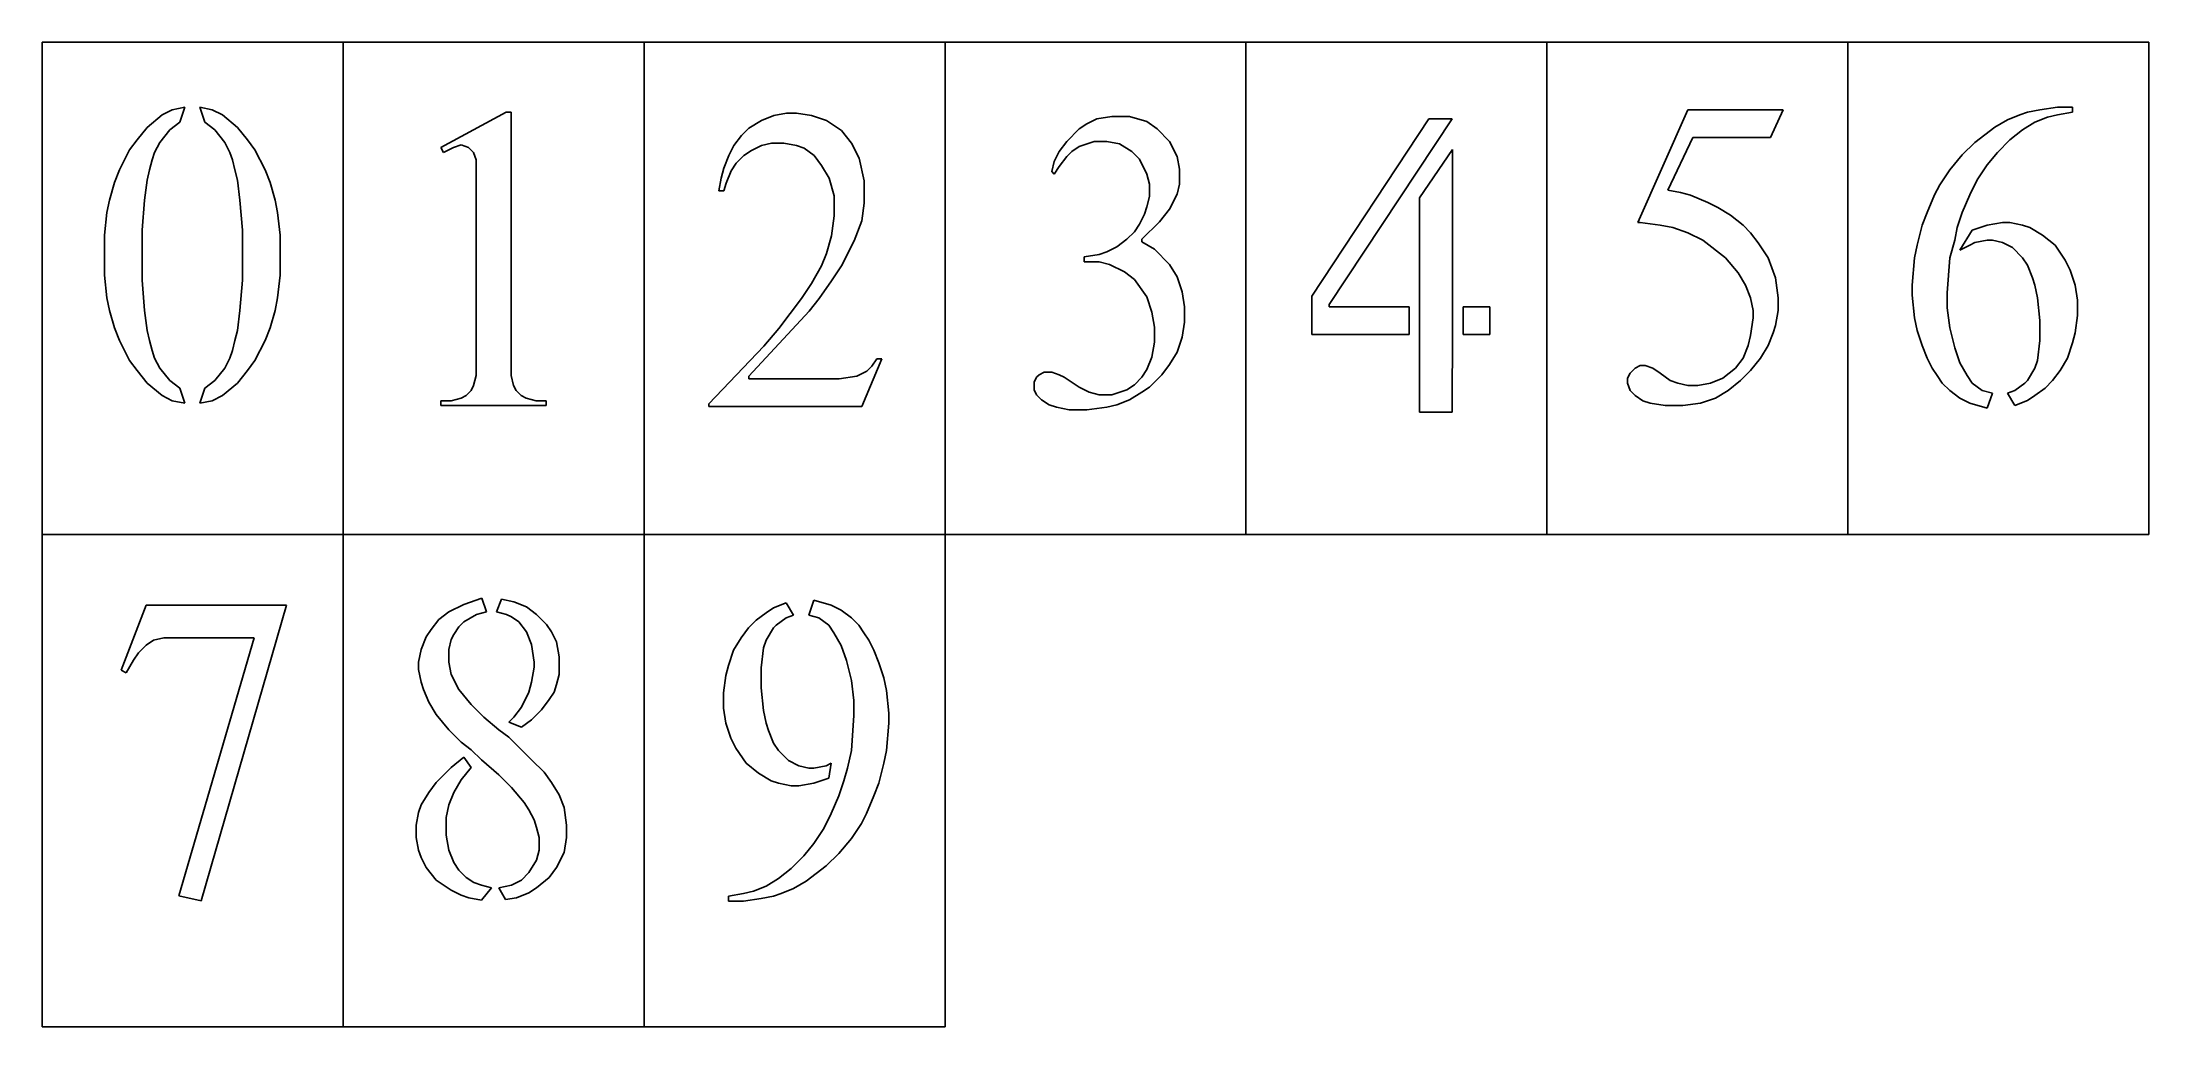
# Model space of a CAD drawing. Header units: millimetres. Extents: x 0 to 385, y -180 to 0.
import ezdxf

# ---------------------------------------------------------------- set-up
doc = ezdxf.new("R2010")
doc.units = ezdxf.units.MM

msp = doc.modelspace()

# ---------------------------------------------------------------- linework, layer by layer
for p, q in [((0, 0), (55, 0)), ((0, -90), (0, 0)), ((55, 0), (55, -90)), ((55, 0), (110, 0)), ((55, -90), (55, 0)), ((110, 0), (110, -90)), ((110, 0), (110, -90)), ((110, 0), (165, 0)), ((110, -90), (110, 0)), ((165, 0), (165, -90)), ((165, 0), (165, -90)), ((165, 0), (220, 0)), ((165, -90), (165, 0)), ((220, 0), (220, -90)), ((220, 0), (220, -90)), ((220, 0), (275, 0)), ((220, -90), (220, 0)), ((275, 0), (275, -90)), ((275, 0), (330, 0)), ((330, 0), (330, -90)), ((330, 0), (330, -90)), ((330, -90), (330, 0)), ((330, 0), (385, 0)), ((385, 0), (385, -90)), ((19.19, -15.58), (21.94, -13.29)), ((21.94, -13.29), (23.77, -12.37)), ((23.31, -16.04), (25.15, -14.66)), ((23.77, -12.37), (26.06, -11.91)), ((26.06, -11.91), (25.15, -14.66)), ((28.81, -11.91), (31.1, -12.37)), ((29.73, -14.66), (28.81, -11.91)), ((29.73, -14.66), (31.56, -16.04)), ((31.1, -12.37), (32.94, -13.29)), ((32.94, -13.29), (35.69, -15.58)), ((72.88, -19.24), (84.8, -12.83)), ((84.8, -12.83), (85.72, -12.83)), ((85.72, -12.83), (85.72, -58.2)), ((129.15, -15.71), (131.44, -14.33)), ((131.44, -14.33), (133.73, -13.41)), ((133.73, -13.41), (136.03, -12.96)), ((136.03, -12.96), (137.86, -12.96)), ((137.86, -12.96), (140.61, -13.41)), ((140.61, -13.41), (143.36, -14.33)), ((143.36, -14.33), (146.11, -16.16)), ((189.53, -15.87), (190.9, -14.95)), ((190.9, -14.95), (192.74, -14.04)), ((192.74, -14.04), (195.49, -13.58)), ((195.49, -13.58), (198.69, -13.58)), ((198.69, -13.58), (201.9, -14.49)), ((201.9, -14.49), (203.74, -15.87)), ((232.03, -46.43), (253.42, -14.01)), ((235.23, -47.93), (257.69, -14.01)), ((253.42, -14.01), (257.69, -14.01)), ((300.75, -12.37), (291.59, -33)), ((301.67, -12.37), (300.75, -12.37)), ((318.17, -12.37), (301.67, -12.37)), ((315.88, -17.41), (318.17, -12.37)), ((356.85, -15.57), (359.15, -14.19)), ((359.15, -14.19), (361.44, -13.28)), ((361.44, -13.28), (362.81, -12.82)), ((364.19, -14.65), (361.9, -16.03)), ((362.81, -12.82), (365.1, -12.36)), ((366.48, -13.74), (364.19, -14.65)), ((365.1, -12.36), (368.31, -11.9)), ((368.31, -13.28), (366.48, -13.74)), ((368.31, -11.9), (371.06, -11.9)), ((371.06, -12.82), (368.31, -13.28)), ((371.06, -11.9), (371.06, -12.82)), ((15.98, -19.71), (17.35, -17.87)), ((17.35, -17.87), (19.19, -15.58)), ((20.56, -20.16), (21.48, -18.33)), ((21.48, -18.33), (23.31, -16.04)), ((31.56, -16.04), (33.4, -18.33)), ((33.4, -18.33), (34.31, -20.16)), ((35.69, -15.58), (37.52, -17.87)), ((37.52, -17.87), (38.9, -19.71)), ((73.34, -20.16), (72.88, -19.24)), ((75.17, -19.24), (73.34, -20.16)), ((76.55, -18.79), (75.17, -19.24)), ((77.92, -19.24), (76.55, -18.79)), ((78.84, -20.16), (77.92, -19.24)), ((125.48, -20.75), (126.4, -18.91)), ((126.4, -18.91), (127.78, -17.08)), ((127.78, -17.08), (129.15, -15.71)), ((131.44, -18.91), (129.61, -19.83)), ((133.28, -18.46), (131.44, -18.91)), ((135.57, -18.46), (133.28, -18.46)), ((137.86, -18.91), (135.57, -18.46)), ((139.23, -19.37), (137.86, -18.91)), ((146.11, -16.16), (147.94, -18.46)), ((147.94, -18.46), (149.32, -21.21)), ((185.86, -19.99), (187.24, -18.16)), ((187.24, -18.16), (189.53, -15.87)), ((189.53, -19.08), (188.15, -19.99)), ((192.28, -18.16), (189.53, -19.08)), ((194.57, -18.16), (192.28, -18.16)), ((196.86, -18.62), (194.57, -18.16)), ((199.15, -19.99), (196.86, -18.62)), ((203.74, -15.87), (206.03, -18.16)), ((206.03, -18.16), (207.4, -20.91)), ((297.09, -27.04), (301.67, -17.41)), ((301.67, -17.41), (314.04, -17.41)), ((314.04, -17.41), (315.88, -17.41)), ((350.9, -20.61), (353.19, -18.32)), ((353.19, -18.32), (356.85, -15.57)), ((359.6, -17.86), (357.31, -20.15)), ((361.9, -16.03), (359.6, -17.86)), ((14.15, -23.37), (15.98, -19.71)), ((19.65, -23.37), (20.1, -21.54)), ((20.1, -21.54), (20.56, -20.16)), ((34.31, -20.16), (34.77, -21.54)), ((34.77, -21.54), (35.23, -23.37)), ((38.9, -19.71), (40.73, -23.37)), ((79.3, -21.54), (78.84, -20.16)), ((79.3, -23.83), (79.3, -21.54)), ((124.11, -24.87), (124.57, -23.04)), ((124.57, -23.04), (125.48, -20.75)), ((126.86, -22.12), (125.94, -23.5)), ((128.23, -20.75), (126.86, -22.12)), ((129.61, -19.83), (128.23, -20.75)), ((141.07, -20.75), (139.23, -19.37)), ((142.44, -22.58), (141.07, -20.75)), ((143.82, -24.87), (142.44, -22.58)), ((149.32, -21.21), (150.23, -25.33)), ((184.49, -23.66), (184.94, -21.83)), ((184.94, -21.83), (185.86, -19.99)), ((185.86, -22.74), (184.94, -24.12)), ((187.24, -20.91), (185.86, -22.74)), ((188.15, -19.99), (187.24, -20.91)), ((200.53, -21.37), (199.15, -19.99)), ((201.9, -24.12), (200.53, -21.37)), ((207.4, -20.91), (207.86, -23.2)), ((251.73, -28.49), (257.75, -19.64)), ((257.75, -19.64), (257.75, -53.43)), ((348.6, -23.36), (350.9, -20.61)), ((355.48, -22.44), (353.65, -25.19)), ((357.31, -20.15), (355.48, -22.44)), ((12.31, -28.87), (13.23, -25.66)), ((13.23, -25.66), (14.15, -23.37)), ((18.73, -28.87), (19.19, -25.21)), ((19.19, -25.21), (19.65, -23.37)), ((35.23, -23.37), (35.69, -25.21)), ((35.69, -25.21), (36.15, -28.87)), ((40.73, -23.37), (41.65, -25.66)), ((41.65, -25.66), (42.56, -28.87)), ((79.3, -60.95), (79.3, -23.83)), ((123.65, -27.16), (124.11, -24.87)), ((125.03, -25.79), (124.57, -27.16)), ((125.94, -23.5), (125.03, -25.79)), ((144.73, -28.08), (143.82, -24.87)), ((150.23, -25.33), (150.23, -29.46)), ((184.94, -24.12), (184.49, -23.66)), ((202.36, -25.95), (201.9, -24.12)), ((202.36, -28.24), (202.36, -25.95)), ((207.86, -25.95), (207.4, -27.79)), ((207.86, -23.2), (207.86, -25.95)), ((345.85, -27.94), (346.77, -26.11)), ((346.77, -26.11), (348.6, -23.36)), ((353.65, -25.19), (352.27, -27.94)), ((11.85, -31.16), (12.31, -28.87)), ((18.27, -34.37), (18.73, -28.87)), ((36.15, -28.87), (36.6, -34.37)), ((42.56, -28.87), (43.02, -31.16)), ((124.57, -27.16), (123.65, -27.16)), ((144.73, -31.75), (144.73, -28.08)), ((150.23, -29.46), (149.78, -32.66)), ((201.44, -31.45), (201.9, -30.08)), ((201.9, -30.08), (202.36, -28.24)), ((206.03, -30.54), (204.19, -32.83)), ((207.4, -27.79), (206.03, -30.54)), ((251.73, -53.43), (251.73, -28.49)), ((299.38, -27.5), (297.09, -27.04)), ((301.21, -27.95), (299.38, -27.5)), ((304.42, -29.33), (301.21, -27.95)), ((306.25, -30.25), (304.42, -29.33)), ((308.54, -31.62), (306.25, -30.25)), ((344.48, -31.15), (345.85, -27.94)), ((352.27, -27.94), (350.9, -31.15)), ((11.4, -35.29), (11.85, -31.16)), ((18.27, -35.29), (18.27, -34.37)), ((36.6, -34.37), (36.6, -42.62)), ((43.02, -31.16), (43.48, -35.29)), ((144.28, -35.41), (144.73, -31.75)), ((149.78, -32.66), (148.4, -36.33)), ((199.61, -34.66), (200.53, -33.29)), ((200.53, -33.29), (201.44, -31.45)), ((204.19, -32.83), (200.99, -36.04)), ((291.59, -33), (292.04, -33)), ((292.04, -33), (295.71, -33.45)), ((295.71, -33.45), (298, -33.91)), ((298, -33.91), (300.75, -34.83)), ((310.84, -33.45), (308.54, -31.62)), ((312.21, -34.83), (310.84, -33.45)), ((342.65, -37.11), (343.56, -33.44)), ((343.56, -33.44), (344.48, -31.15)), ((349.98, -33.9), (349.52, -36.19)), ((350.9, -31.15), (349.98, -33.9)), ((350.44, -38.03), (352.73, -34.36)), ((352.73, -34.36), (355.48, -33.44)), ((355.48, -33.44), (358.23, -32.99)), ((358.23, -32.99), (359.6, -32.99)), ((359.6, -32.99), (361.9, -33.44)), ((361.9, -33.44), (363.27, -33.9)), ((363.27, -33.9), (365.56, -35.28)), ((11.4, -38.5), (11.4, -35.29)), ((11.4, -42.62), (11.4, -38.5)), ((18.27, -43.54), (18.27, -35.29)), ((43.48, -35.29), (43.48, -39.41)), ((143.36, -38.62), (144.28, -35.41)), ((148.4, -36.33), (146.11, -40.91)), ((193.19, -38.79), (194.57, -38.33)), ((194.57, -38.33), (196.4, -37.41)), ((196.4, -37.41), (198.24, -36.04)), ((198.24, -36.04), (199.61, -34.66)), ((200.99, -36.04), (200.99, -36.49)), ((200.99, -36.49), (203.28, -37.87)), ((203.28, -37.87), (206.03, -40.62)), ((300.75, -34.83), (303.5, -36.2)), ((303.5, -36.2), (307.63, -39.41)), ((313.59, -36.66), (312.21, -34.83)), ((315.42, -39.41), (313.59, -36.66)), ((342.19, -39.4), (342.65, -37.11)), ((349.52, -36.19), (348.6, -39.4)), ((350.44, -38.03), (352.27, -37.11)), ((352.27, -37.11), (353.19, -36.65)), ((353.19, -36.65), (355.48, -36.19)), ((355.48, -36.19), (356.4, -36.19)), ((356.4, -36.19), (358.23, -36.65)), ((358.23, -36.65), (360.06, -37.57)), ((360.06, -37.57), (361.9, -39.4)), ((365.56, -35.28), (367.85, -37.11)), ((367.85, -37.11), (369.69, -39.86)), ((43.48, -39.41), (43.48, -42.62)), ((140.61, -44.12), (142.44, -40.91)), ((142.44, -40.91), (143.36, -38.62)), ((146.11, -40.91), (144.28, -43.66)), ((190.44, -39.24), (193.19, -38.79)), ((190.44, -40.16), (190.44, -39.24)), ((193.19, -40.16), (190.44, -40.16)), ((195.03, -40.62), (193.19, -40.16)), ((197.78, -41.99), (195.03, -40.62)), ((199.61, -43.37), (197.78, -41.99)), ((206.03, -40.62), (207.4, -42.91)), ((307.63, -39.41), (309.92, -42.16)), ((309.92, -42.16), (311.29, -44.45)), ((316.79, -43.08), (315.42, -39.41)), ((341.73, -44.44), (342.19, -39.4)), ((348.15, -45.82), (348.6, -39.4)), ((361.9, -39.4), (362.81, -40.78)), ((362.81, -40.78), (363.73, -43.07)), ((369.69, -39.86), (370.6, -41.69)), ((370.6, -41.69), (371.52, -44.44)), ((11.85, -46.75), (11.4, -42.62)), ((18.73, -49.04), (18.27, -43.54)), ((36.6, -43.54), (36.15, -49.04)), ((36.6, -42.62), (36.6, -43.54)), ((43.48, -42.62), (43.02, -46.75)), ((138.78, -46.87), (140.61, -44.12)), ((144.28, -43.66), (141.98, -46.87)), ((201.9, -46.58), (199.61, -43.37)), ((207.4, -42.91), (208.32, -45.66)), ((208.32, -45.66), (208.78, -48.41)), ((311.29, -44.45), (312.21, -46.75)), ((317.25, -46.75), (316.79, -43.08)), ((341.73, -46.28), (341.73, -44.44)), ((348.15, -48.57), (348.15, -45.82)), ((363.73, -43.07), (364.19, -44.44)), ((364.19, -44.44), (364.65, -46.74)), ((371.52, -44.44), (371.98, -47.19)), ((12.31, -49.04), (11.85, -46.75)), ((13.23, -52.25), (12.31, -49.04)), ((19.19, -52.71), (18.73, -49.04)), ((36.15, -49.04), (35.69, -52.71)), ((42.56, -49.04), (41.65, -52.25)), ((43.02, -46.75), (42.56, -49.04)), ((140.15, -49.16), (129.15, -61.08)), ((134.65, -52.37), (138.78, -46.87)), ((141.98, -46.87), (140.15, -49.16)), ((202.82, -49.33), (201.9, -46.58)), ((203.28, -52.08), (202.82, -49.33)), ((208.78, -48.41), (208.78, -51.16)), ((232.02, -49.31), (232.03, -46.43)), ((232.02, -53.43), (232.02, -49.31)), ((235.23, -48.39), (235.23, -47.93)), ((249.82, -48.41), (235.23, -48.39)), ((249.82, -48.41), (249.82, -53.45)), ((259.69, -48.41), (264.56, -48.39)), ((259.69, -48.41), (259.69, -53.45)), ((264.56, -48.39), (264.56, -52.51)), ((312.21, -46.75), (312.67, -49.04)), ((312.67, -49.04), (312.67, -50.41)), ((316.79, -51.79), (317.25, -49.04)), ((317.25, -49.04), (317.25, -46.75)), ((342.19, -50.4), (341.73, -46.28)), ((348.6, -52.24), (348.15, -48.57)), ((364.65, -46.74), (365.1, -50.86)), ((371.98, -49.94), (371.52, -53.15)), ((371.98, -47.19), (371.98, -49.94)), ((14.15, -54.54), (13.23, -52.25)), ((19.65, -54.54), (19.19, -52.71)), ((35.69, -52.71), (35.23, -54.54)), ((41.65, -52.25), (40.73, -54.54)), ((131.9, -55.58), (134.65, -52.37)), ((203.28, -54.83), (203.28, -52.08)), ((208.78, -51.16), (208.32, -53.91)), ((235.23, -53.43), (232.02, -53.43)), ((249.82, -53.45), (235.23, -53.43)), ((251.73, -55.26), (251.73, -53.43)), ((257.75, -53.43), (257.69, -65.81)), ((264.56, -53.43), (259.69, -53.45)), ((264.56, -52.51), (264.56, -53.43)), ((312.21, -53.62), (311.75, -55.45)), ((312.67, -50.41), (312.21, -53.62)), ((315.42, -55.45), (316.34, -53.16)), ((316.34, -53.16), (316.79, -51.79)), ((342.65, -52.69), (342.19, -50.4)), ((343.56, -55.44), (342.65, -52.69)), ((349.52, -55.9), (348.6, -52.24)), ((365.1, -50.86), (365.1, -54.53)), ((371.52, -53.15), (371.06, -54.99)), ((15.98, -58.21), (14.15, -54.54)), ((20.1, -56.37), (19.65, -54.54)), ((20.56, -57.75), (20.1, -56.37)), ((21.48, -59.58), (20.56, -57.75)), ((34.31, -57.75), (33.4, -59.58)), ((34.77, -56.37), (34.31, -57.75)), ((35.23, -54.54), (34.77, -56.37)), ((40.73, -54.54), (38.9, -58.21)), ((121.82, -66.12), (131.9, -55.58)), ((201.9, -59.87), (202.82, -57.58)), ((202.82, -57.58), (203.28, -54.83)), ((207.4, -56.66), (206.03, -58.95)), ((208.32, -53.91), (207.4, -56.66)), ((251.73, -67.64), (251.73, -55.26)), ((310.84, -57.75), (309.46, -59.58)), ((311.75, -55.45), (310.84, -57.75)), ((312.21, -60.04), (314.04, -57.75)), ((314.04, -57.75), (315.42, -55.45)), ((344.48, -57.74), (343.56, -55.44)), ((345.4, -59.57), (344.48, -57.74)), ((350.44, -58.65), (349.52, -55.9)), ((365.1, -54.53), (364.65, -58.19)), ((370.15, -57.74), (368.77, -60.03)), ((371.06, -54.99), (370.15, -57.74)), ((17.35, -60.04), (15.98, -58.21)), ((19.19, -62.33), (17.35, -60.04)), ((23.31, -61.87), (21.48, -59.58)), ((33.4, -59.58), (31.56, -61.87)), ((37.52, -60.04), (35.69, -62.33)), ((38.9, -58.21), (37.52, -60.04)), ((78.84, -62.79), (79.3, -60.95)), ((85.72, -58.2), (85.72, -60.95)), ((85.72, -60.95), (86.17, -62.79)), ((129.15, -61.08), (129.15, -61.54)), ((129.15, -61.54), (145.65, -61.54)), ((145.65, -61.54), (148.86, -61.08)), ((148.86, -61.08), (150.69, -60.16)), ((153.44, -57.87), (149.78, -66.58)), ((150.69, -60.16), (151.61, -59.25)), ((151.61, -59.25), (152.53, -57.87)), ((152.53, -57.87), (153.44, -57.87)), ((181.28, -62.16), (181.74, -61.24)), ((181.74, -61.24), (182.19, -60.79)), ((182.19, -60.79), (183.11, -60.33)), ((183.11, -60.33), (184.49, -60.33)), ((184.49, -60.33), (185.86, -60.79)), ((185.86, -60.79), (186.78, -61.24)), ((186.78, -61.24), (189.53, -63.08)), ((199.61, -62.62), (200.99, -61.24)), ((200.99, -61.24), (201.9, -59.87)), ((204.65, -60.79), (202.36, -63.08)), ((206.03, -58.95), (204.65, -60.79)), ((290.21, -60.5), (289.75, -61.41)), ((289.75, -61.41), (289.75, -62.33)), ((291.13, -59.58), (290.21, -60.5)), ((292.04, -59.12), (291.13, -59.58)), ((292.96, -59.12), (292.04, -59.12)), ((294.34, -59.58), (292.96, -59.12)), ((295.71, -60.5), (294.34, -59.58)), ((297.54, -61.87), (295.71, -60.5)), ((307.17, -61.41), (304.88, -62.33)), ((309.46, -59.58), (307.17, -61.41)), ((310.38, -61.87), (312.21, -60.04)), ((346.31, -60.94), (345.4, -59.57)), ((347.23, -62.32), (346.31, -60.94)), ((351.81, -60.94), (350.44, -58.65)), ((352.73, -62.32), (351.81, -60.94)), ((364.19, -59.57), (362.81, -61.86)), ((364.65, -58.19), (364.19, -59.57)), ((368.77, -60.03), (367.4, -61.86)), ((21.94, -64.62), (19.19, -62.33)), ((23.77, -65.54), (21.94, -64.62)), ((25.15, -63.25), (23.31, -61.87)), ((25.15, -63.25), (26.06, -66)), ((28.82, -65.99), (29.73, -63.25)), ((31.56, -61.87), (29.73, -63.25)), ((32.94, -64.62), (31.1, -65.54)), ((35.69, -62.33), (32.94, -64.62)), ((74.72, -65.54), (76.55, -65.08)), ((76.55, -65.08), (77.47, -64.62)), ((77.47, -64.62), (78.38, -63.7)), ((78.38, -63.7), (78.84, -62.79)), ((86.17, -62.79), (86.63, -63.7)), ((86.63, -63.7), (87.55, -64.62)), ((87.55, -64.62), (88.47, -65.08)), ((88.47, -65.08), (90.3, -65.54)), ((181.28, -63.54), (181.28, -62.16)), ((181.74, -64.45), (181.28, -63.54)), ((182.65, -65.37), (181.74, -64.45)), ((184.03, -66.29), (182.65, -65.37)), ((189.53, -63.08), (191.36, -63.99)), ((191.36, -63.99), (193.19, -64.45)), ((193.19, -64.45), (195.49, -64.45)), ((195.49, -64.45), (198.24, -63.54)), ((198.69, -65.37), (196.4, -66.29)), ((198.24, -63.54), (199.61, -62.62)), ((200.99, -63.99), (198.69, -65.37)), ((202.36, -63.08), (200.99, -63.99)), ((289.75, -62.33), (290.21, -63.7)), ((290.21, -63.7), (291.13, -64.62)), ((291.13, -64.62), (292.5, -65.54)), ((298.92, -62.33), (297.54, -61.87)), ((300.75, -62.79), (298.92, -62.33)), ((302.59, -62.79), (300.75, -62.79)), ((304.88, -62.33), (302.59, -62.79)), ((303.04, -66), (305.79, -65.08)), ((305.79, -65.08), (308.09, -63.7)), ((308.09, -63.7), (310.38, -61.87)), ((348.6, -63.69), (347.23, -62.32)), ((350.44, -65.07), (348.6, -63.69)), ((352.27, -65.99), (350.44, -65.07)), ((354.56, -63.69), (352.73, -62.32)), ((356.4, -64.15), (354.56, -63.69)), ((356.4, -64.15), (355.48, -66.9)), ((360.52, -63.69), (359.15, -64.15)), ((360.52, -66.44), (359.15, -64.15)), ((362.35, -62.32), (360.52, -63.69)), ((362.81, -61.86), (362.35, -62.32)), ((364.19, -64.61), (362.81, -65.53)), ((366.02, -63.24), (364.19, -64.61)), ((367.4, -61.86), (366.02, -63.24)), ((26.06, -66), (23.77, -65.54)), ((31.1, -65.54), (28.81, -66)), ((72.88, -66.45), (72.88, -65.54)), ((72.88, -65.54), (74.72, -65.54)), ((75.63, -66.45), (72.88, -66.45)), ((92.13, -66.45), (75.63, -66.45)), ((90.3, -65.54), (92.13, -65.54)), ((92.13, -65.54), (92.13, -66.45)), ((121.82, -66.58), (121.82, -66.12)), ((125.03, -66.58), (121.82, -66.58)), ((149.78, -66.58), (125.03, -66.58)), ((185.4, -66.74), (184.03, -66.29)), ((187.69, -67.2), (185.4, -66.74)), ((190.9, -67.2), (187.69, -67.2)), ((194.57, -66.74), (190.9, -67.2)), ((196.4, -66.29), (194.57, -66.74)), ((253.56, -67.64), (251.73, -67.64)), ((257.69, -67.64), (253.56, -67.64)), ((257.69, -65.81), (257.69, -67.64)), ((292.5, -65.54), (293.88, -66)), ((293.88, -66), (296.63, -66.45)), ((296.63, -66.45), (299.84, -66.45)), ((299.84, -66.45), (303.04, -66)), ((355.48, -66.9), (352.27, -65.99)), ((362.81, -65.53), (360.52, -66.44)), ((55, -90), (0, -90)), ((0, -90), (55, -90)), ((0, -180), (0, -90)), ((55, -90), (55, -180)), ((55, -90), (110, -90)), ((55, -180), (55, -90)), ((165, -90), (110, -90)), ((175.37, -90), (110, -90)), ((110, -90), (165, -90)), ((110, -180), (110, -90)), ((220, -90), (165, -90)), ((165, -90), (165, -180)), ((275, -90), (220, -90)), ((330, -90), (275, -90)), ((385, -90), (330, -90)), ((14.42, -114.82), (19.01, -102.9)), ((19.01, -102.9), (43.76, -102.9)), ((44.67, -102.9), (29.09, -156.99)), ((43.76, -102.9), (44.67, -102.9)), ((74.31, -104.14), (77.06, -102.77)), ((77.06, -102.77), (80.37, -101.63)), ((80.37, -101.63), (81.18, -104.14)), ((83.02, -104.14), (83.93, -101.85)), ((83.93, -101.85), (86.22, -102.31)), ((86.22, -102.31), (88.52, -103.22)), ((88.52, -103.22), (90.35, -104.6)), ((132.3, -104.3), (133.67, -103.38)), ((133.67, -103.38), (135.97, -102.47)), ((137.34, -104.76), (135.97, -102.47)), ((140.09, -104.76), (141.01, -102.01)), ((141.01, -102.01), (144.22, -102.92)), ((144.22, -102.92), (146.05, -103.84)), ((146.05, -103.84), (147.88, -105.22)), ((70.18, -108.72), (71.1, -107.35)), ((71.1, -107.35), (72.47, -105.52)), ((72.47, -105.52), (74.31, -104.14)), ((76.14, -106.89), (75.22, -108.27)), ((77.06, -105.97), (76.14, -106.89)), ((79.35, -104.6), (77.06, -105.97)), ((81.18, -104.14), (79.35, -104.6)), ((84.85, -104.6), (83.02, -104.14)), ((85.77, -105.06), (84.85, -104.6)), ((87.14, -105.97), (85.77, -105.06)), ((88.52, -107.81), (87.14, -105.97)), ((90.35, -104.6), (92.18, -106.43)), ((92.18, -106.43), (93.1, -107.81)), ((127.72, -108.88), (129.09, -107.05)), ((129.09, -107.05), (130.47, -105.67)), ((130.47, -105.67), (132.3, -104.3)), ((132.3, -109.34), (133.67, -107.05)), ((133.67, -107.05), (134.13, -106.59)), ((134.13, -106.59), (135.97, -105.22)), ((135.97, -105.22), (137.34, -104.76)), ((140.09, -104.76), (141.92, -105.22)), ((141.92, -105.22), (143.76, -106.59)), ((143.76, -106.59), (144.67, -107.97)), ((147.88, -105.22), (149.26, -106.59)), ((149.26, -106.59), (150.17, -107.97)), ((17.63, -111.61), (16.72, -112.99)), ((19.01, -110.24), (17.63, -111.61)), ((20.38, -109.32), (19.01, -110.24)), ((22.22, -108.86), (20.38, -109.32)), ((38.72, -108.86), (22.22, -108.86)), ((24.97, -156.07), (38.72, -108.86)), ((68.81, -113.31), (69.27, -111.02)), ((69.27, -111.02), (70.18, -108.72)), ((74.77, -109.18), (74.31, -111.02)), ((74.31, -111.02), (74.31, -113.31)), ((75.22, -108.27), (74.77, -109.18)), ((89.43, -110.1), (88.52, -107.81)), ((89.89, -113.31), (89.43, -110.1)), ((93.1, -107.81), (94.02, -109.64)), ((94.02, -109.64), (94.47, -112.39)), ((125.42, -113.92), (126.34, -111.17)), ((126.34, -111.17), (127.72, -108.88)), ((131.38, -114.38), (131.84, -110.72)), ((131.84, -110.72), (132.3, -109.34)), ((144.67, -107.97), (146.05, -110.26)), ((146.05, -110.26), (146.97, -113.01)), ((150.17, -107.97), (151.09, -109.34)), ((151.09, -109.34), (152.01, -111.17)), ((152.01, -111.17), (152.92, -113.47)), ((15.34, -115.28), (14.42, -114.82)), ((16.72, -112.99), (15.34, -115.28)), ((68.81, -114.68), (68.81, -113.31)), ((69.27, -116.97), (68.81, -114.68)), ((74.31, -113.31), (74.77, -115.6)), ((89.43, -116.97), (89.89, -114.22)), ((89.89, -114.22), (89.89, -113.31)), ((94.47, -112.39), (94.47, -115.6)), ((124.97, -115.76), (125.42, -113.92)), ((131.38, -118.05), (131.38, -114.38)), ((146.97, -113.01), (147.88, -116.67)), ((152.92, -113.47), (153.84, -116.22)), ((69.72, -118.35), (69.27, -116.97)), ((70.64, -120.64), (69.72, -118.35)), ((74.77, -115.6), (76.14, -118.35)), ((76.14, -118.35), (78.43, -121.1)), ((87.6, -121.56), (88.97, -118.81)), ((88.97, -118.81), (89.43, -116.97)), ((93.56, -118.81), (92.64, -120.18)), ((94.02, -117.43), (93.56, -118.81)), ((94.47, -115.6), (94.02, -117.43)), ((124.51, -118.97), (124.97, -115.76)), ((124.51, -121.72), (124.51, -118.97)), ((131.84, -122.17), (131.38, -118.05)), ((147.88, -116.67), (148.34, -120.34)), ((153.84, -116.22), (154.3, -118.51)), ((154.3, -118.51), (154.76, -122.63)), ((72.02, -122.93), (70.64, -120.64)), ((74.31, -125.68), (72.02, -122.93)), ((78.43, -121.1), (80.72, -123.39)), ((86.22, -123.39), (87.6, -121.56)), ((91.27, -122.02), (89.43, -123.85)), ((92.64, -120.18), (91.27, -122.02)), ((124.97, -124.47), (124.51, -121.72)), ((132.3, -124.47), (131.84, -122.17)), ((148.34, -123.09), (147.88, -129.51)), ((148.34, -120.34), (148.34, -123.09)), ((154.76, -122.63), (154.76, -124.47)), ((76.6, -127.97), (74.31, -125.68)), ((80.72, -123.39), (83.47, -125.68)), ((85.31, -127.06), (83.47, -125.68)), ((85.31, -124.31), (86.22, -123.39)), ((85.31, -124.31), (87.6, -125.22)), ((89.43, -123.85), (87.6, -125.22)), ((125.88, -127.22), (124.97, -124.47)), ((132.76, -125.84), (132.3, -124.47)), ((133.67, -128.13), (132.76, -125.84)), ((154.76, -124.47), (154.3, -129.51)), ((74.77, -132.56), (77.06, -130.72)), ((78.43, -129.35), (76.6, -127.97)), ((77.06, -130.72), (78.43, -132.56)), ((78.43, -129.35), (80.27, -131.18)), ((85.31, -127.06), (89.43, -131.18)), ((126.8, -129.05), (125.88, -127.22)), ((128.63, -131.8), (126.8, -129.05)), ((134.59, -129.51), (133.67, -128.13)), ((136.42, -131.34), (134.59, -129.51)), ((147.15, -132.72), (147.88, -129.51)), ((154.3, -129.51), (153.84, -131.8)), ((72.02, -135.31), (74.77, -132.56)), ((76.6, -134.85), (78.43, -132.56)), ((80.27, -131.18), (83.47, -133.93)), ((83.47, -133.93), (85.77, -136.22)), ((89.43, -131.18), (91.72, -133.47)), ((91.72, -133.47), (93.1, -135.31)), ((130.92, -133.63), (128.63, -131.8)), ((133.22, -135.01), (130.92, -133.63)), ((138.26, -132.26), (136.42, -131.34)), ((140.09, -132.72), (138.26, -132.26)), ((141.01, -132.72), (140.09, -132.72)), ((143.3, -132.26), (141.01, -132.72)), ((143.76, -134.55), (141.01, -135.47)), ((144.22, -131.8), (143.3, -132.26)), ((143.76, -134.55), (144.22, -131.8)), ((146.51, -135.01), (147.15, -132.72)), ((153.84, -131.8), (152.92, -135.47)), ((69.27, -139.43), (70.64, -137.14)), ((70.64, -137.14), (72.02, -135.31)), ((74.31, -139.43), (75.22, -137.14)), ((75.22, -137.14), (76.6, -134.85)), ((85.77, -136.22), (88.06, -138.97)), ((93.1, -135.31), (94.47, -137.6)), ((94.47, -137.6), (95.39, -139.89)), ((134.59, -135.47), (133.22, -135.01)), ((136.88, -135.92), (134.59, -135.47)), ((138.26, -135.92), (136.88, -135.92)), ((141.01, -135.47), (138.26, -135.92)), ((144.22, -140.97), (145.59, -137.76)), ((145.59, -137.76), (146.51, -135.01)), ((152.01, -137.76), (150.63, -140.97)), ((152.92, -135.47), (152.01, -137.76)), ((68.35, -143.1), (68.81, -140.81)), ((68.81, -140.81), (69.27, -139.43)), ((73.85, -141.72), (74.31, -139.43)), ((73.85, -144.93), (73.85, -141.72)), ((88.06, -138.97), (88.97, -140.35)), ((88.97, -140.35), (89.89, -142.18)), ((89.89, -142.18), (90.35, -143.56)), ((95.39, -139.89), (95.85, -143.1)), ((142.84, -143.72), (144.22, -140.97)), ((150.63, -140.97), (149.72, -142.8)), ((68.35, -145.39), (68.35, -143.1)), ((68.81, -147.68), (68.35, -145.39)), ((74.31, -147.68), (73.85, -144.93)), ((90.35, -143.56), (90.81, -145.39)), ((90.81, -145.39), (90.81, -147.68)), ((95.85, -145.39), (95.39, -148.14)), ((95.85, -143.1), (95.85, -145.39)), ((141.01, -146.47), (142.84, -143.72)), ((147.88, -145.55), (145.59, -148.3)), ((149.72, -142.8), (147.88, -145.55)), ((69.27, -149.06), (68.81, -147.68)), ((70.18, -150.89), (69.27, -149.06)), ((75.22, -149.97), (74.31, -147.68)), ((76.14, -151.35), (75.22, -149.97)), ((90.35, -149.52), (88.97, -151.81)), ((90.81, -147.68), (90.35, -149.52)), ((95.39, -148.14), (94.02, -150.89)), ((136.88, -151.05), (139.17, -148.76)), ((139.17, -148.76), (141.01, -146.47)), ((145.59, -148.3), (143.3, -150.59)), ((72.02, -153.18), (70.18, -150.89)), ((74.77, -155.02), (72.02, -153.18)), ((77.52, -152.72), (76.14, -151.35)), ((78.89, -153.64), (77.52, -152.72)), ((80.27, -154.1), (78.89, -153.64)), ((87.6, -153.18), (85.77, -154.1)), ((88.97, -151.81), (87.6, -153.18)), ((92.64, -152.72), (90.35, -154.56)), ((94.02, -150.89), (92.64, -152.72)), ((132.3, -154.26), (134.59, -152.88)), ((134.59, -152.88), (136.88, -151.05)), ((139.63, -153.34), (137.34, -154.72)), ((143.3, -150.59), (139.63, -153.34)), ((29.09, -156.99), (24.97, -156.07)), ((76.6, -155.93), (74.77, -155.02)), ((77.97, -156.39), (76.6, -155.93)), ((80.27, -156.85), (77.97, -156.39)), ((82.1, -154.56), (80.27, -154.1)), ((82.1, -154.56), (80.27, -156.85)), ((85.77, -154.1), (83.47, -154.56)), ((83.47, -154.56), (84.67, -156.72)), ((86.68, -156.39), (84.67, -156.72)), ((88.97, -155.47), (86.68, -156.39)), ((90.35, -154.56), (88.97, -155.47)), ((125.42, -156.09), (128.17, -155.63)), ((125.42, -157.01), (125.42, -156.09)), ((128.17, -157.01), (125.42, -157.01)), ((128.17, -155.63), (130.01, -155.17)), ((131.38, -156.55), (128.17, -157.01)), ((130.01, -155.17), (132.3, -154.26)), ((133.67, -156.09), (131.38, -156.55)), ((135.05, -155.63), (133.67, -156.09)), ((137.34, -154.72), (135.05, -155.63)), ((55, -180), (0, -180)), ((110, -180), (55, -180)), ((165, -180), (110, -180))]:
    msp.add_line(p, q)

doc.saveas('drawing.dxf')
